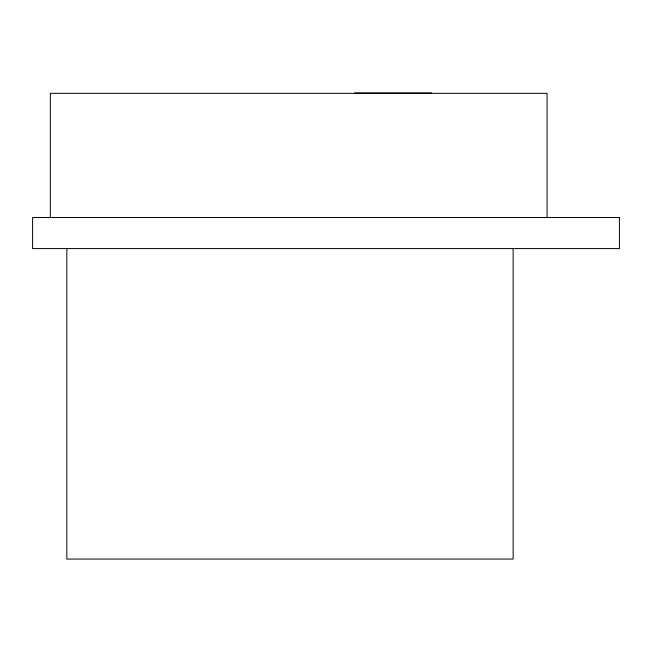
<?xml version="1.0" encoding="UTF-8"?>
<svg xmlns="http://www.w3.org/2000/svg" width="652" height="652" viewBox="0 0 652 652"><rect width="100%" height="100%" fill="white"/><g stroke="black" fill="none" stroke-linecap="round" stroke-linejoin="round"><path stroke-width="0.98" d="M354.729 92.951L431.608 92.951M547.077 217.523L547.077 93.334L50.31 93.334L50.31 217.523M513.14 248.575L513.14 559.049L66.83 559.049L66.83 248.575M619.4 217.523L32.6 217.523L32.6 248.575L619.4 248.575L619.4 217.523"/></g></svg>
